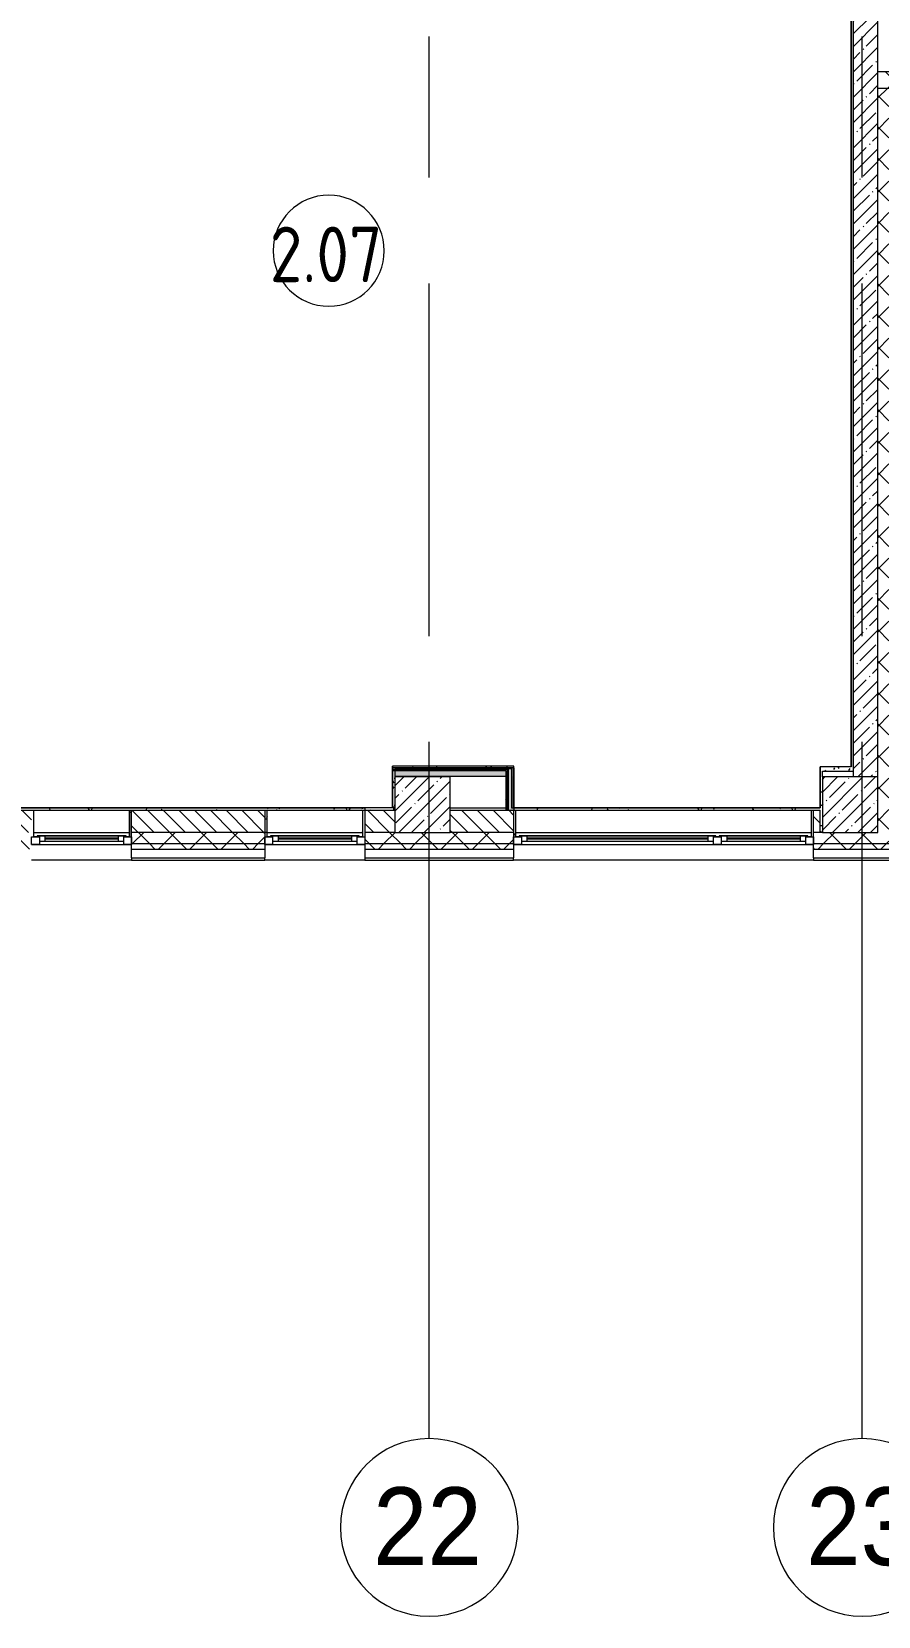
# Model space of a CAD drawing. Header units: millimetres. Extents: x -625 to 415037, y -3642 to 102118.
# Drawn here: x 225852 to 233476, y 71033 to 85297 of the extents above; entities that cross this region are included whole.
import ezdxf

# ---------------------------------------------------------------- set-up
doc = ezdxf.new("R2010")
doc.units = ezdxf.units.MM
doc.linetypes.add('Осевая', pattern=[6350, 1270, -952.5, 3175, -952.5])
for name, color, linetype, lineweight in [('A-AREA-IDEN', 7, 'Continuous', 9), ('A-GLAZ', 7, 'Continuous', 9), ('A-GLAZ-1', 7, 'Continuous', 5), ('A-WALL', 7, 'Continuous', 5), ('I-WALL', 7, 'Continuous', 5), ('S-COLS', 7, 'Continuous', 9), ('S-COLS-1', 7, 'Continuous', 5), ('Оси', 7, 'Continuous', 9), ('Оси-1', 7, 'Continuous', 20), ('Оси-2', 7, 'Осевая', 9)]:
    doc.layers.add(name, color=color, linetype=linetype, lineweight=lineweight)
doc.layers.add('A-WALL-1', color=9, linetype='Continuous', lineweight=5, true_color=0x808080)
doc.layers.add('A-WALL-FNSH-1', color=9, linetype='Continuous', lineweight=5, true_color=0x808080)
doc.styles.add('Arial', font='arial.ttf', dxfattribs={"width": 0.9, "height": 700})
doc.styles.add('GOST Common', font='', dxfattribs={"width": 0.9, "height": 500})
doc.styles.get('GOST Common').set_extended_font_data('GOST Common')
pattern_1 = [(45, (148772.12, 0), (-141.42136, 141.42136), []), (135, (148772.12, 0), (-141.42136, -141.42136), [])]
pattern_2 = [(135, (148772.12, 0), (-70.71068, -70.71068), [])]
pattern_3 = [(0, (148772.123, 0), (243.84, 60.96), [20.117, -162.763, 20.117, -162.763, -975.36]), (0, (148772.123, 0), (243.84, 60.96), [-365.76, 20.117, -345.643, 20.117, -162.763, -426.72]), (0, (148772.123, 0), (243.84, 60.96), [-914.4, 20.117, -101.803, 20.117, -284.683]), (120, (148863.563, 30.48), (-174.71291, 180.691634), [20.117, -162.763, 20.117, -162.763, -975.36]), (120, (148863.563, 30.48), (-174.71291, 180.691634), [-365.76, 20.117, -345.643, 20.117, -162.763, -426.72]), (120, (148863.563, 30.48), (-174.71291, 180.691634), [-914.4, 20.117, -101.803, 20.117, -284.683]), (240, (148894.043, 152.4), (-69.12709, -241.651634), [20.117, -162.763, 20.117, -162.763, -975.36]), (240, (148894.043, 152.4), (-69.12709, -241.651634), [-365.76, 20.117, -345.643, 20.117, -162.763, -426.72]), (240, (148894.043, 152.4), (-69.12709, -241.651634), [-914.4, 20.117, -101.803, 20.117, -284.683])]
pattern_4 = [(45, (148772.12, 0), (-212.132, 212.132), []), (135, (148772.12, 0), (-212.132, -212.132), [])]

# ---------------------------------------------------------------- blocks, each defined once
blk = doc.blocks.new('BSC_Колонна _Прямоугольная - 500х500-V292-Объем проектирования 2 этажа')
at = {"layer": 'S-COLS-1'}
h = blk.add_hatch(dxfattribs=at)
h.set_pattern_fill('FP_18', color=256, style=0, pattern_type=2)
h.set_pattern_definition([(45, (-80600, -3800), (-114.04925, 114.04925), []), (45, (-80485.95, -3800), (-114.04925, 114.04925), [201.613, -40.323, 6.706, -33.617])])
h.paths.add_polyline_path([(250, -250), (250, 250), (-250, 250), (-250, -250)])
for p, q in [((250, 250), (-250, 250)), ((-250, 250), (-250, -250)), ((250, -250), (250, 250)), ((-250, -250), (250, -250))]:
    blk.add_line(p, q, dxfattribs=at)
blk = doc.blocks.new('120_Окно_СКБ_2Ст - 120_Окно_СКБ_2Ст 2700х2500 _мал створка слева_-22808065-Объем проектирования 2 этажа')
at = {"layer": 'A-GLAZ'}
for p, q in [((-1350, -75), (-1350, -5)), ((-1350, -5), (-1280, -5)), ((-1280, -75), (-1350, -75)), ((-1280, -75), (-1300, -75)), ((-1300, -75), (-1300, -85)), ((-1300, -85), (-500, -85)), ((-500, -85), (-1300, -85)), ((-1280, -5), (-1280, -75)), ((-520, -35), (-1280, -35)), ((-1280, -35), (-1280, -75)), ((-1230, -85), (-1230, -35)), ((-570, -85), (-570, -35)), ((-520, -75), (-520, -5)), ((-520, -5), (-450, -5)), ((-520, -75), (-520, -35)), ((-450, -75), (-520, -75)), ((-500, -75), (-520, -75)), ((-500, -85), (-500, -75)), ((-450, -75), (-470, -75)), ((-470, -75), (-470, -85)), ((-470, -85), (1300, -85)), ((1300, -85), (-470, -85)), ((-450, -5), (-450, -75)), ((1280, -35), (-450, -35)), ((-450, -35), (-450, -75)), ((-400, -85), (-400, -35)), ((1230, -85), (1230, -35)), ((1280, -75), (1280, -5)), ((1280, -5), (1350, -5)), ((1280, -75), (1280, -35)), ((1350, -75), (1280, -75)), ((1300, -75), (1280, -75)), ((1300, -85), (1300, -75)), ((1350, -5), (1350, -75))]:
    blk.add_line(p, q, dxfattribs=at)
at = {"layer": 'A-GLAZ-1'}
for p, q in [((1350, -5), (-1350, -5)), ((-1330, -75), (-1300, -75)), ((-1230, -55), (-570, -55)), ((-570, -65), (-1230, -65)), ((-500, -75), (-470, -75)), ((-400, -55), (1230, -55)), ((1230, -65), (-400, -65)), ((1300, -75), (1330, -75))]:
    blk.add_line(p, q, dxfattribs=at)
blk = doc.blocks.new('120_Окно_СКБ_1Ст - 120_Окно_СКБ_1Ст 900х2500_h_-19906150-Объем проектирования 2 этажа')
at = {"layer": 'A-GLAZ'}
for p, q in [((-450, -75), (-450, -5)), ((-450, -5), (-380, -5)), ((-380, -75), (-450, -75)), ((-380, -75), (-400, -75)), ((-400, -75), (-400, -85)), ((-400, -85), (400, -85)), ((400, -85), (-400, -85)), ((-380, -5), (-380, -75)), ((380, -35), (-380, -35)), ((-380, -35), (-380, -75)), ((-330, -85), (-330, -35)), ((330, -85), (330, -35)), ((380, -75), (380, -5)), ((380, -5), (450, -5)), ((380, -75), (380, -35)), ((450, -75), (380, -75)), ((400, -75), (380, -75)), ((400, -85), (400, -75)), ((450, -5), (450, -75))]:
    blk.add_line(p, q, dxfattribs=at)
at = {"layer": 'A-GLAZ-1'}
for p, q in [((450, -5), (-450, -5)), ((-430, -75), (-400, -75)), ((-330, -55), (330, -55)), ((330, -65), (-330, -65)), ((400, -75), (430, -75))]:
    blk.add_line(p, q, dxfattribs=at)
blk = doc.blocks.new('BSC_Колонна _Прямоугольная - 500х500-V425-Объем проектирования 2 этажа')
at = {"layer": 'S-COLS-1'}
h = blk.add_hatch(dxfattribs=at)
h.set_pattern_fill('FP_174', color=256, style=0, pattern_type=2)
h.set_pattern_definition([(45, (-84450, -3800), (-114.04925, 114.04925), []), (45, (-84335.95, -3800), (-114.04925, 114.04925), [201.613, -40.323, 6.706, -33.617])])
h.paths.add_polyline_path([(-250, -250), (250, -250), (250, 250), (-250, 250), (-250, -129)])
for p, q in [((250, 250), (-250, 250)), ((-250, 250), (-250, -250)), ((250, -250), (250, 250)), ((-250, -250), (250, -250))]:
    blk.add_line(p, q, dxfattribs=at)
blk = doc.blocks.new('Ось сетки - D8-29747960-Объем проектирования 2 этажа')
at = {"layer": 'Оси-1'}
for start, end in [(360, 180), (180, 360)]:
    blk.add_arc((0, 0), 4, start, end, dxfattribs=at)
blk = doc.blocks.new('Марка_Помещения - Номер-25198446-Объем проектирования 2 этажа')
at = {"layer": 'A-AREA-IDEN'}
for start, end in [(360, 180), (180, 360)]:
    blk.add_arc((0, 0), 2.5, start, end, dxfattribs=at)
blk = doc.blocks.new('2floor')
at = {"layer": 'A-WALL'}
h = blk.add_hatch(dxfattribs=at)
h.set_pattern_fill('FP_24', color=256, style=0, pattern_type=2)
h.set_pattern_definition(pattern_1)
h.paths.add_polyline_path([(237979, 10250), (237982, 10250), (237982, 10400), (237976, 10400), (237976, 10250)])
h.paths.add_polyline_path([(233702, 10250), (233722, 10250), (233722, 10400), (233472, 10400), (233472, 10250), (233622, 10250)])
h = blk.add_hatch(dxfattribs=at)
h.set_pattern_fill('FP_24', color=256, style=0, pattern_type=2)
h.set_pattern_definition(pattern_1)
h.paths.add_polyline_path([(233478, 3450), (233572, 3450), (233572, 10250), (233472, 10250), (233472, 3450)])
h = blk.add_hatch(dxfattribs=at)
h.set_pattern_fill('FP_2', color=256, style=0, pattern_type=2)
h.set_pattern_definition(pattern_2)
h.paths.add_polyline_path([(229108, 3550), (229122, 3550), (229122, 3750), (228852, 3750), (228852, 3550)])
h.paths.add_polyline_path([(224762, 3550), (225852, 3550), (225852, 3750), (224752, 3750), (224752, 3550)])
h.paths.add_polyline_path([(227952, 3550), (227952, 3750), (226752, 3750), (226752, 3550), (227662, 3550)])
h = blk.add_hatch(dxfattribs=at)
h.set_pattern_fill('FP_2', color=256, style=0, pattern_type=2)
h.set_pattern_definition(pattern_2)
h.paths.add_polyline_path([(232952, 3550), (232952, 3750), (232892, 3750), (232892, 3550)])
h.paths.add_polyline_path([(229622, 3550), (230192, 3550), (230192, 3750), (229622, 3750), (229622, 3671)])
h = blk.add_hatch(dxfattribs=at)
h.set_pattern_fill('FP_24', color=256, style=0, pattern_type=2)
h.set_pattern_definition(pattern_1)
h.paths.add_polyline_path([(232972, 3450), (233472, 3450), (233472, 3550), (232892, 3550), (232892, 3450), (232952, 3450)])
h.paths.add_polyline_path([(230192, 3450), (230192, 3550), (228852, 3550), (228852, 3450), (229622, 3450)])
h.paths.add_polyline_path([(226752, 3450), (227952, 3450), (227952, 3550), (226752, 3550)])
h.paths.add_polyline_path([(224762, 3450), (225852, 3450), (225852, 3550), (224472, 3550), (224472, 3450), (224752, 3450)])
h = blk.add_hatch(dxfattribs=at)
h.set_pattern_fill('FP_24', color=256, style=0, pattern_type=2)
h.set_pattern_definition(pattern_1)
h.paths.add_polyline_path([(233481, 3400), (233572, 3400), (233572, 3450), (232892, 3450), (232892, 3400), (233472, 3400)])
h.paths.add_polyline_path([(230192, 3400), (230192, 3450), (228852, 3450), (228852, 3400), (229622, 3400)])
h.paths.add_polyline_path([(227952, 3400), (227952, 3450), (226752, 3450), (226752, 3400), (227662, 3400)])
h.paths.add_polyline_path([(224652, 3400), (225852, 3400), (225852, 3450), (224472, 3450), (224472, 3400), (224625, 3400)])
at = {"layer": 'I-WALL'}
h = blk.add_hatch(dxfattribs=at)
h.set_pattern_fill('FP_1', color=256, style=0, pattern_type=2)
h.set_pattern_definition([(45, (148772.12, 0), (-114.04925, 114.04925), []), (45, (148886.17, 0), (-114.04925, 114.04925), [201.612, -40.322, 6.706, -33.617])])
h.paths.add_polyline_path([(233441, 4050), (233472, 4050), (233472, 10900), (233252, 10900), (233252, 4050), (233282, 4050)])
h.paths.add_polyline_path([(233282, 11550), (233472, 11550), (233472, 15150), (233252, 15150), (233252, 11550), (233280, 11550)])
h = blk.add_hatch(dxfattribs=at)
h.set_pattern_fill('FP_191', color=256, style=0, pattern_type=2)
h.set_pattern_definition(pattern_3)
h.paths.add_polyline_path([(233252, 4140), (233252, 10900), (233232, 10900), (233232, 4141)])
h = blk.add_hatch(dxfattribs=at)
h.set_pattern_fill('FP_191', color=256, style=0, pattern_type=2)
h.set_pattern_definition(pattern_3)
h.paths.add_polyline_path([(229108, 3780), (229122, 3780), (229122, 4105), (229102, 4105), (229102, 3780)])
h.paths.add_polyline_path([(229108, 4130), (229122, 4130), (229122, 4145), (229102, 4143), (229102, 4130)])
h = blk.add_hatch(dxfattribs=at)
h.set_pattern_fill('FP_191', color=256, style=0, pattern_type=2)
h.set_pattern_definition(pattern_3)
h.paths.add_polyline_path([(230142, 4125), (230172, 4125), (230177, 4130), (230192, 4130), (230192, 4145), (229122, 4145), (229122, 4130), (230142, 4125)])
h = blk.add_hatch(dxfattribs=at)
h.set_pattern_fill('FP_191', color=256, style=0, pattern_type=2)
h.set_pattern_definition(pattern_3)
h.paths.add_polyline_path([(232972, 3550), (232972, 4140), (232952, 4140), (232954, 3750), (232961, 3671)])
h.paths.add_polyline_path([(232972, 3550), (232952, 3750), (232952, 3550)])
h = blk.add_hatch(dxfattribs=at)
h.set_pattern_fill('FP_191', color=256, style=0, pattern_type=2)
h.set_pattern_definition(pattern_3)
h.paths.add_polyline_path([(233252, 4100), (233252, 4140), (232972, 4140), (232972, 4100), (233251, 4100)])
h = blk.add_hatch(dxfattribs=at)
h.set_pattern_fill('FP_192', color=256, style=0, pattern_type=2)
h.set_pattern_definition(pattern_4)
h.paths.add_polyline_path([(229102, 4117), (230147, 4117), (230147, 4125), (229830, 4127), (229102, 4130)])
h = blk.add_hatch(dxfattribs=at)
h.set_pattern_fill('FP_192', color=256, style=0, pattern_type=2)
h.set_pattern_definition(pattern_4)
h.paths.add_polyline_path([(230135, 4105), (230135, 4117), (229102, 4117), (229102, 4105), (230122, 4105)])
blk.add_hatch(color=256, dxfattribs=at).paths.add_polyline_path([(230122, 4055), (230122, 4105), (229122, 4105), (229122, 4055), (229830, 4055)])
h = blk.add_hatch(dxfattribs=at)
h.set_pattern_fill('FP_192', color=256, style=0, pattern_type=2)
h.set_pattern_definition(pattern_4)
h.paths.add_polyline_path([(230122, 3750), (230135, 3750), (230135, 4105), (230122, 4105), (230122, 3770)])
h = blk.add_hatch(dxfattribs=at)
h.set_pattern_fill('FP_192', color=256, style=0, pattern_type=2)
h.set_pattern_definition(pattern_4)
h.paths.add_polyline_path([(230135, 3750), (230147, 3750), (230147, 4117), (230135, 4117), (230135, 3770)])
h = blk.add_hatch(color=256, dxfattribs=at)
h.paths.add_polyline_path([(230172, 4125), (230192, 4125), (230192, 4055), (230172, 4055), (230172, 4124)])
h.paths.add_polyline_path([(230147, 3750), (230197, 3750), (230197, 4130), (230177, 4130), (230172, 4125), (230147, 4125), (230147, 3770)])
h = blk.add_hatch(dxfattribs=at)
h.set_pattern_fill('FP_191', color=256, style=0, pattern_type=2)
h.set_pattern_definition(pattern_3)
h.paths.add_polyline_path([(229108, 3750), (229112, 3750), (229112, 3770), (225027, 3770), (225027, 3750), (228746, 3750)])
h = blk.add_hatch(dxfattribs=at)
h.set_pattern_fill('FP_191', color=256, style=0, pattern_type=2)
h.set_pattern_definition(pattern_3)
h.paths.add_polyline_path([(225872, 3510), (225872, 3750), (225852, 3750), (225852, 3510)])
h = blk.add_hatch(dxfattribs=at)
h.set_pattern_fill('FP_191', color=256, style=0, pattern_type=2)
h.set_pattern_definition(pattern_3)
h.paths.add_polyline_path([(226752, 3510), (226752, 3750), (226732, 3750), (226732, 3510)])
h = blk.add_hatch(dxfattribs=at)
h.set_pattern_fill('FP_191', color=256, style=0, pattern_type=2)
h.set_pattern_definition(pattern_3)
h.paths.add_polyline_path([(227972, 3510), (227972, 3750), (227952, 3750), (227952, 3510)])
h = blk.add_hatch(dxfattribs=at)
h.set_pattern_fill('FP_191', color=256, style=0, pattern_type=2)
h.set_pattern_definition(pattern_3)
h.paths.add_polyline_path([(228832, 3510), (228852, 3510), (228852, 3750), (228832, 3750), (228832, 3520)])
h = blk.add_hatch(dxfattribs=at)
h.set_pattern_fill('FP_191', color=256, style=0, pattern_type=2)
h.set_pattern_definition(pattern_3)
h.paths.add_polyline_path([(230212, 3510), (230212, 3750), (230192, 3750), (230192, 3510)])
h = blk.add_hatch(dxfattribs=at)
h.set_pattern_fill('FP_191', color=256, style=0, pattern_type=2)
h.set_pattern_definition(pattern_3)
h.paths.add_polyline_path([(232721, 3750), (232952, 3750), (232952, 3770), (230197, 3770), (230197, 3750), (232360, 3750)])
at = {"layer": 'A-WALL'}
for p, q in [((233232, 4140), (233232, 10880)), ((233252, 4050), (233252, 10900)), ((233472, 10250), (233722, 10250)), ((230135, 4117), (229102, 4117)), ((230122, 4105), (229102, 4105)), ((229122, 4105), (229122, 4050)), ((230135, 3750), (230135, 4117)), ((230147, 3750), (230147, 4130)), ((232952, 3550), (232952, 3750)), ((225872, 3550), (226732, 3550)), ((227952, 3550), (226752, 3550)), ((226752, 3450), (227952, 3450)), ((227972, 3550), (228832, 3550)), ((229122, 3550), (228852, 3550)), ((228852, 3450), (230192, 3450)), ((230212, 3550), (232872, 3550)), ((232892, 3450), (233572, 3450)), ((226752, 3300), (225852, 3300)), ((226752, 3400), (227952, 3400)), ((226752, 3320), (227952, 3320)), ((228852, 3300), (227952, 3300)), ((228852, 3400), (230192, 3400)), ((228852, 3320), (230192, 3320)), ((232892, 3300), (230192, 3300)), ((232892, 3400), (233622, 3400)), ((232892, 3320), (233702, 3320))]:
    blk.add_line(p, q, dxfattribs=at)
at = {"layer": 'A-WALL-1'}
for p, q in [((233472, 4050), (233472, 10900)), ((233472, 10400), (233762, 10400)), ((229122, 4145), (229102, 4145)), ((232972, 4140), (232952, 4140)), ((230197, 4130), (229102, 4130)), ((229122, 4125), (230172, 4125)), ((229122, 4055), (230122, 4055)), ((230122, 4105), (230122, 3750)), ((230172, 4125), (230172, 3770)), ((230192, 3770), (230192, 4130)), ((230197, 3750), (230197, 4130)), ((232972, 4050), (232972, 4100)), ((232972, 4100), (233252, 4100)), ((224752, 3750), (229122, 3750)), ((225872, 3510), (225872, 3750)), ((226732, 3750), (226732, 3510)), ((226752, 3320), (226752, 3750)), ((227952, 3750), (227952, 3320)), ((227972, 3510), (227972, 3750)), ((228832, 3750), (228832, 3510)), ((228852, 3770), (228852, 3320)), ((229122, 3770), (228852, 3770)), ((229102, 3780), (229122, 3780)), ((229112, 3750), (229112, 3770)), ((229622, 3750), (232952, 3750)), ((230172, 3770), (230192, 3770)), ((230192, 3750), (230192, 3320)), ((230212, 3510), (230212, 3750)), ((232872, 3750), (232872, 3510)), ((232892, 3320), (232892, 3750)), ((232952, 3771), (232952, 3770)), ((225852, 3510), (225872, 3510)), ((226732, 3510), (226752, 3510)), ((227952, 3510), (227972, 3510)), ((228832, 3510), (228852, 3510)), ((230192, 3550), (229622, 3550)), ((230192, 3510), (230212, 3510)), ((232872, 3510), (232892, 3510)), ((232972, 3550), (232892, 3550))]:
    blk.add_line(p, q, dxfattribs=at)
at = {"layer": 'A-WALL-FNSH-1'}
for p, q in [((233231, 10879), (233231, 4141)), ((229101, 4146), (229101, 3771)), ((230193, 4146), (229101, 4146)), ((229102, 3771), (229102, 4145)), ((230193, 3771), (230193, 4146)), ((232951, 4141), (232951, 3771)), ((233231, 4141), (232951, 4141)), ((232952, 3771), (232952, 4140)), ((229102, 4070), (229101, 4070)), ((229101, 3771), (225047, 3771)), ((225047, 3770), (228852, 3770)), ((225873, 3510), (225873, 3750)), ((226731, 3750), (226731, 3510)), ((227973, 3510), (227973, 3750)), ((228831, 3750), (228831, 3510)), ((229101, 3780), (229102, 3780)), ((229112, 3771), (229102, 3771)), ((229112, 3770), (229112, 3771)), ((230192, 3770), (232952, 3770)), ((232951, 3771), (230193, 3771)), ((230213, 3510), (230213, 3750)), ((232871, 3750), (232871, 3510)), ((225872, 3510), (225873, 3510)), ((226731, 3510), (226732, 3510)), ((227972, 3510), (227973, 3510)), ((228831, 3510), (228832, 3510)), ((230212, 3510), (230213, 3510)), ((232871, 3510), (232872, 3510)), ((226752, 3320), (226752, 3300)), ((226752, 3300), (227952, 3300)), ((227952, 3300), (227952, 3320)), ((228852, 3320), (228852, 3300)), ((228852, 3300), (230192, 3300)), ((230192, 3300), (230192, 3320)), ((232892, 3320), (232892, 3300)), ((232892, 3300), (233722, 3300))]:
    blk.add_line(p, q, dxfattribs=at)
at = {"layer": 'I-WALL'}
blk.add_line((229622, 3770), (230122, 3770), dxfattribs=at)
at = {"layer": 'Оси'}
for p, q in [((229432, -1906), (229432, 3094)), ((233332, -1906), (233332, 3094))]:
    blk.add_line(p, q, dxfattribs=at)
at = {"layer": 'Оси-2'}
for p, q in [((229432, 3094), (229432, 22390)), ((233332, 3094), (233332, 16915))]:
    blk.add_line(p, q, dxfattribs=at)
at = {"layer": 'A-AREA-IDEN', "xscale": 199.9999999999999, "yscale": 199.9999999999999, "zscale": 199.9999999999999}
blk.add_blockref('Марка_Помещения - Номер-25198446-Объем проектирования 2 этажа', (228527, 8786), dxfattribs=at)
at = {"layer": 'A-GLAZ', "color": 3, "rotation": 180}
for name, p in [('120_Окно_СКБ_1Ст - 120_Окно_СКБ_1Ст 900х2500_h_-19906150-Объем проектирования 2 этажа', (226302, 3435)), ('120_Окно_СКБ_1Ст - 120_Окно_СКБ_1Ст 900х2500_h_-19906150-Объем проектирования 2 этажа', (228402, 3435)), ('120_Окно_СКБ_2Ст - 120_Окно_СКБ_2Ст 2700х2500 _мал створка слева_-22808065-Объем проектирования 2 этажа', (231542, 3435))]:
    blk.add_blockref(name, p, dxfattribs=at)
at = {"layer": 'S-COLS'}
for name, p in [('BSC_Колонна _Прямоугольная - 500х500-V292-Объем проектирования 2 этажа', (229372, 3800)), ('BSC_Колонна _Прямоугольная - 500х500-V425-Объем проектирования 2 этажа', (233222, 3800))]:
    blk.add_blockref(name, p, dxfattribs=at)
at = {"layer": 'Оси-1', "xscale": 199.9999999999999, "yscale": 199.9999999999999, "zscale": 199.9999999999999}
for p in [(229432, -2706), (233332, -2706)]:
    blk.add_blockref('Ось сетки - D8-29747960-Объем проектирования 2 этажа', p, dxfattribs=at)
at = {"layer": 'A-AREA-IDEN', "insert": (227996, 9003), "char_height": 500, "width": 1327.59, "attachment_point": 1, "style": 'GOST Common'}
blk.add_mtext('2.07', dxfattribs=at)
at = {"layer": 'Оси', "char_height": 700, "width": 1212.15, "attachment_point": 1, "style": 'Arial'}
for s, insert in [('22', (228927, -2345)), ('23', (232827, -2345))]:
    blk.add_mtext(s, dxfattribs=dict(at, insert=insert))

msp = doc.modelspace()

# ---------------------------------------------------------------- block references
msp.add_blockref('2floor', (0, 74539))

doc.saveas('drawing.dxf')
